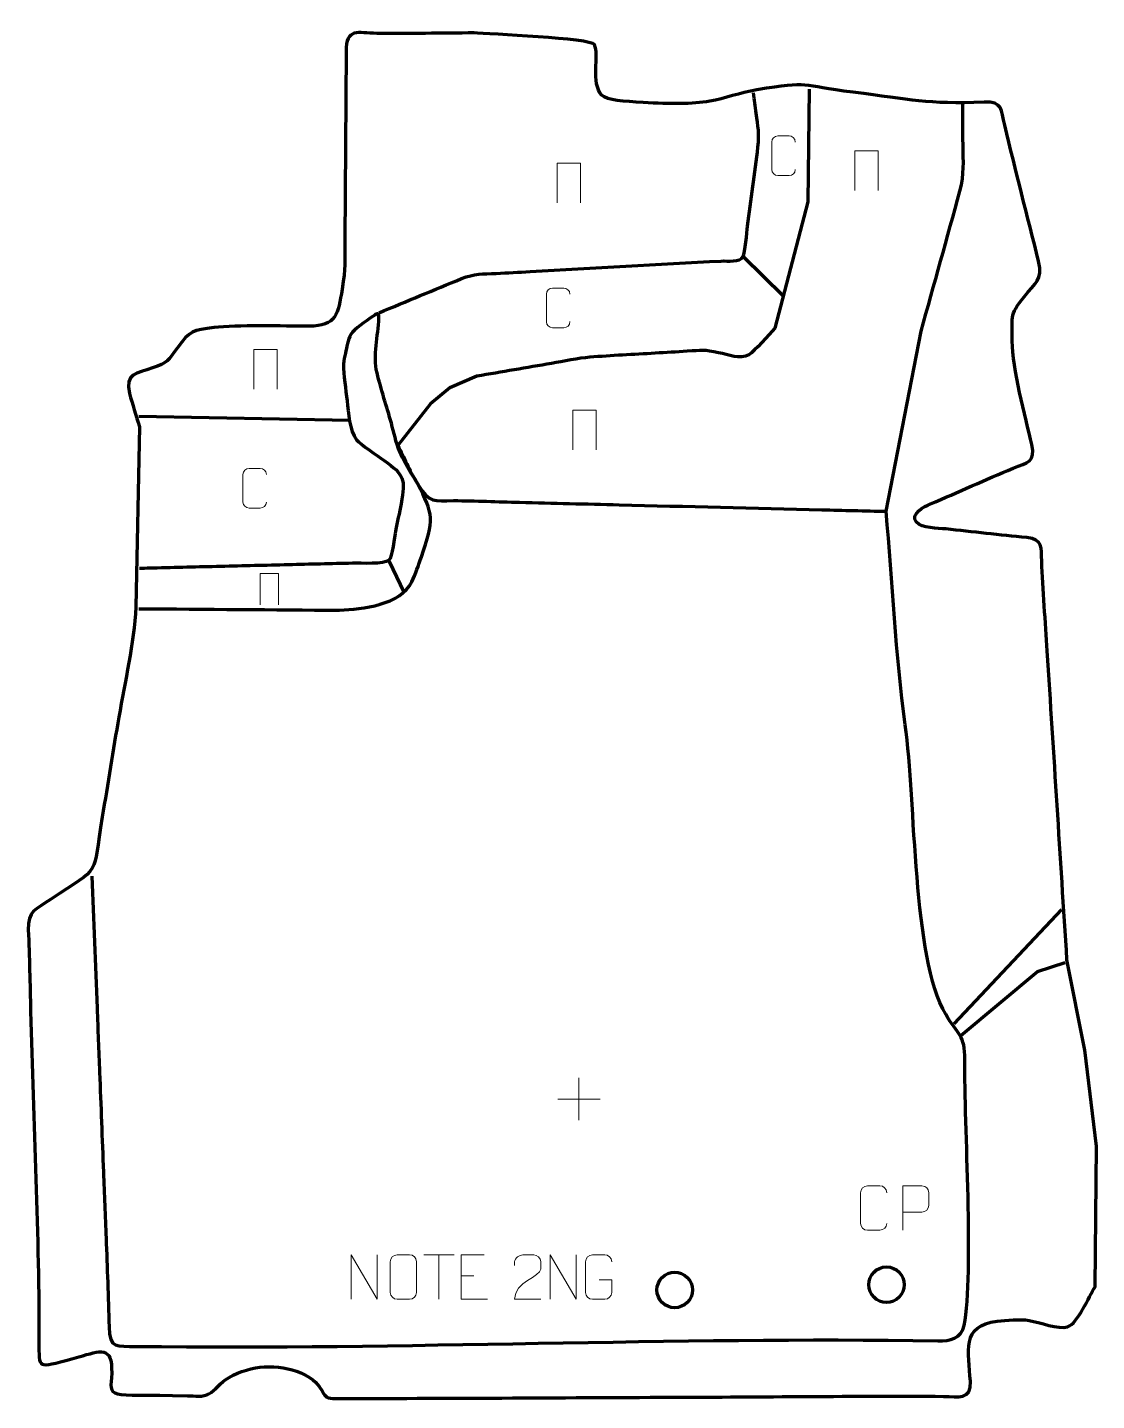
# Model space of a CAD drawing. Header units: millimetres. Extents: x -559 to 44, y -138 to 636.
import ezdxf

# ---------------------------------------------------------------- set-up
doc = ezdxf.new("R2010")
doc.units = ezdxf.units.MM
doc.header["$MEASUREMENT"] = 0
doc.layers.add('layer 1', color=7, linetype='Continuous', plot=False)
doc.layers.add('layer 3', color=7, linetype='Continuous')
doc.layers.add('layer 4', color=7, linetype='Continuous')

msp = doc.modelspace()

# ---------------------------------------------------------------- linework, layer by layer
at = {"layer": 'layer 1', "color": 250, "lineweight": 9}
for points, knots in [([(-126.0213, 555.6465), (-126.1465, 553.5655), (-127.6487, 552.2403), (-129.5724, 552.2306), (-129.5724, 552.2306), (-131.661, 552.2309), (-133.7496, 552.2309), (-135.8379, 552.2306), (-135.8379, 552.2306), (-137.5621, 552.1362), (-139.3285, 553.8241), (-139.3185, 555.6309), (-139.3185, 555.6309), (-139.3181, 560.7991), (-139.3181, 565.9668), (-139.3185, 571.1342), (-139.3185, 571.1342), (-139.3147, 573.0493), (-137.7502, 574.5892), (-135.8223, 574.5771), (-135.8223, 574.5771), (-133.7393, 574.5771), (-131.6558, 574.5771), (-129.5724, 574.5771), (-129.5724, 574.5771), (-127.8289, 574.6089), (-126.0452, 573.273), (-126.0213, 571.0896)], [0, 0, 0, 0, 0.125, 0.125, 0.125, 0.125, 0.25, 0.25, 0.25, 0.25, 0.375, 0.375, 0.375, 0.375, 0.5, 0.5, 0.5, 0.5, 0.625, 0.625, 0.625, 0.625, 0.75, 0.75, 0.75, 0.75, 1, 1, 1, 1]), ([(-92.4532, 543.7604), (-92.4532, 543.7604), (-92.4532, 566.1107), (-92.4532, 566.1107), (-92.4532, 566.1107), (-92.4532, 566.1107), (-79.3349, 566.1107), (-79.3349, 566.1107), (-79.3349, 566.1107), (-79.3349, 566.1107), (-79.3349, 543.7604), (-79.3349, 543.7604)], [0, 0, 0, 0, 0.25, 0.25, 0.25, 0.25, 0.5, 0.5, 0.5, 0.5, 1, 1, 1, 1]), ([(-260.2231, 536.8649), (-260.2231, 536.8649), (-260.2231, 559.2152), (-260.2231, 559.2152), (-260.2231, 559.2152), (-260.2231, 559.2152), (-247.1048, 559.2152), (-247.1048, 559.2152), (-247.1048, 559.2152), (-247.1048, 559.2152), (-247.1048, 536.8649), (-247.1048, 536.8649)], [0, 0, 0, 0, 0.25, 0.25, 0.25, 0.25, 0.5, 0.5, 0.5, 0.5, 1, 1, 1, 1]), ([(-253.0213, 469.9215), (-253.1465, 467.8405), (-254.6487, 466.5153), (-256.5724, 466.5056), (-256.5724, 466.5056), (-258.661, 466.5059), (-260.7496, 466.5059), (-262.8379, 466.5056), (-262.8379, 466.5056), (-264.5621, 466.4112), (-266.3285, 468.0991), (-266.3185, 469.9059), (-266.3185, 469.9059), (-266.3181, 475.0741), (-266.3181, 480.2418), (-266.3185, 485.4092), (-266.3185, 485.4092), (-266.3147, 487.3243), (-264.7502, 488.8642), (-262.8223, 488.8521), (-262.8223, 488.8521), (-260.7393, 488.8521), (-258.6558, 488.8521), (-256.5724, 488.8521), (-256.5724, 488.8521), (-254.8289, 488.8839), (-253.0452, 487.548), (-253.0213, 485.3646)], [0, 0, 0, 0, 0.125, 0.125, 0.125, 0.125, 0.25, 0.25, 0.25, 0.25, 0.375, 0.375, 0.375, 0.375, 0.5, 0.5, 0.5, 0.5, 0.625, 0.625, 0.625, 0.625, 0.75, 0.75, 0.75, 0.75, 1, 1, 1, 1]), ([(-431.1227, 431.8453), (-431.1227, 431.8453), (-431.1227, 454.1956), (-431.1227, 454.1956), (-431.1227, 454.1956), (-431.1227, 454.1956), (-418.0044, 454.1956), (-418.0044, 454.1956), (-418.0044, 454.1956), (-418.0044, 454.1956), (-418.0044, 431.8453), (-418.0044, 431.8453)], [0, 0, 0, 0, 0.25, 0.25, 0.25, 0.25, 0.5, 0.5, 0.5, 0.5, 1, 1, 1, 1]), ([(-251.4125, 397.7104), (-251.4125, 397.7104), (-251.4125, 420.0607), (-251.4125, 420.0607), (-251.4125, 420.0607), (-251.4125, 420.0607), (-238.2942, 420.0607), (-238.2942, 420.0607), (-238.2942, 420.0607), (-238.2942, 420.0607), (-238.2942, 397.7104), (-238.2942, 397.7104)], [0, 0, 0, 0, 0.25, 0.25, 0.25, 0.25, 0.5, 0.5, 0.5, 0.5, 1, 1, 1, 1]), ([(-424.0103, 368.3058), (-424.1355, 366.2248), (-425.6377, 364.8996), (-427.5614, 364.8899), (-427.5614, 364.8899), (-429.65, 364.8902), (-431.7386, 364.8902), (-433.8269, 364.8899), (-433.8269, 364.8899), (-435.5511, 364.7955), (-437.3175, 366.4834), (-437.3075, 368.2902), (-437.3075, 368.2902), (-437.3071, 373.4584), (-437.3071, 378.6261), (-437.3075, 383.7935), (-437.3075, 383.7935), (-437.3037, 385.7086), (-435.7392, 387.2485), (-433.8113, 387.2364), (-433.8113, 387.2364), (-431.7283, 387.2364), (-429.6448, 387.2364), (-427.5614, 387.2364), (-427.5614, 387.2364), (-425.8179, 387.2682), (-424.0342, 385.9323), (-424.0103, 383.7489)], [0, 0, 0, 0, 0.125, 0.125, 0.125, 0.125, 0.25, 0.25, 0.25, 0.25, 0.375, 0.375, 0.375, 0.375, 0.5, 0.5, 0.5, 0.5, 0.625, 0.625, 0.625, 0.625, 0.75, 0.75, 0.75, 0.75, 1, 1, 1, 1]), ([(-427.5376, 310.4194), (-427.5376, 310.4194), (-427.5376, 327.9638), (-427.5376, 327.9638), (-427.5376, 327.9638), (-427.5376, 327.9638), (-417.2401, 327.9638), (-417.2401, 327.9638), (-417.2401, 327.9638), (-417.2401, 327.9638), (-417.2401, 310.4194), (-417.2401, 310.4194)], [0, 0, 0, 0, 0.25, 0.25, 0.25, 0.25, 0.5, 0.5, 0.5, 0.5, 1, 1, 1, 1]), ([(-74.4469, -38.1428), (-74.5867, -40.4662), (-76.2639, -41.9458), (-78.4116, -41.9566), (-78.4116, -41.9566), (-80.7435, -41.9562), (-83.0754, -41.9562), (-85.4069, -41.9566), (-85.4069, -41.9566), (-87.3319, -42.062), (-89.304, -40.1775), (-89.2928, -38.1602), (-89.2928, -38.1602), (-89.2924, -32.3901), (-89.2924, -26.6204), (-89.2928, -20.8511), (-89.2928, -20.8511), (-89.2886, -18.713), (-87.5419, -16.9938), (-85.3895, -17.0073), (-85.3895, -17.0073), (-83.0638, -17.0073), (-80.7377, -17.0073), (-78.4116, -17.0073), (-78.4116, -17.0073), (-76.465, -16.9718), (-74.4736, -18.4633), (-74.4469, -20.9009)], [0, 0, 0, 0, 0.125, 0.125, 0.125, 0.125, 0.25, 0.25, 0.25, 0.25, 0.375, 0.375, 0.375, 0.375, 0.5, 0.5, 0.5, 0.5, 0.625, 0.625, 0.625, 0.625, 0.75, 0.75, 0.75, 0.75, 1, 1, 1, 1]), ([(-65.4959, -41.961), (-65.4959, -41.961), (-65.4959, -17.0074), (-65.4959, -17.0074), (-65.4959, -17.0074), (-61.9009, -17.0074), (-58.3056, -17.0074), (-54.7102, -17.0074), (-54.7102, -17.0074), (-52.385, -17.0453), (-50.8276, -18.5354), (-50.8318, -20.9015), (-50.8318, -20.9015), (-50.8322, -22.9372), (-50.8322, -25.9965), (-50.8318, -28.0325), (-50.8318, -28.0325), (-50.8383, -29.9079), (-52.6505, -31.8498), (-54.6601, -31.8689), (-54.6601, -31.8689), (-54.6601, -31.8689), (-65.4959, -31.8689), (-65.4959, -31.8689)], [0, 0, 0, 0, 0.14285714, 0.14285714, 0.14285714, 0.14285714, 0.28571429, 0.28571429, 0.28571429, 0.28571429, 0.42857143, 0.42857143, 0.42857143, 0.42857143, 0.57142857, 0.57142857, 0.57142857, 0.57142857, 0.71428571, 0.71428571, 0.71428571, 0.71428571, 1, 1, 1, 1]), ([(-376.419, -80.8444), (-376.419, -80.8444), (-376.419, -55.8909), (-376.419, -55.8909), (-376.419, -55.8909), (-376.419, -55.8909), (-361.7642, -80.8444), (-361.7642, -80.8444), (-361.7642, -80.8444), (-361.7642, -80.8444), (-361.7642, -55.8909), (-361.7642, -55.8909)], [0, 0, 0, 0, 0.25, 0.25, 0.25, 0.25, 0.5, 0.5, 0.5, 0.5, 1, 1, 1, 1]), ([(-350.388, -55.8951), (-348.0623, -55.8951), (-345.7362, -55.8951), (-343.4101, -55.8951), (-343.4101, -55.8951), (-341.4635, -55.8595), (-339.4721, -57.3511), (-339.4454, -59.7887), (-339.4454, -59.7887), (-339.4458, -65.5356), (-339.4458, -71.2829), (-339.4454, -77.0306), (-339.4454, -77.0306), (-339.5852, -79.354), (-341.2624, -80.8336), (-343.4101, -80.8444), (-343.4101, -80.8444), (-345.742, -80.844), (-348.0739, -80.844), (-350.4054, -80.8444), (-350.4054, -80.8444), (-352.3304, -80.9498), (-354.3025, -79.0653), (-354.2913, -77.048), (-354.2913, -77.048), (-354.291, -71.2779), (-354.291, -65.5082), (-354.2913, -59.7389), (-354.2913, -59.7389), (-354.2871, -57.6008), (-352.5404, -55.8816), (-350.388, -55.8951)], [0, 0, 0, 0, 0.11111111, 0.11111111, 0.11111111, 0.11111111, 0.22222222, 0.22222222, 0.22222222, 0.22222222, 0.33333333, 0.33333333, 0.33333333, 0.33333333, 0.44444444, 0.44444444, 0.44444444, 0.44444444, 0.55555556, 0.55555556, 0.55555556, 0.55555556, 0.66666667, 0.66666667, 0.66666667, 0.66666667, 0.77777778, 0.77777778, 0.77777778, 0.77777778, 1, 1, 1, 1]), ([(-301.4274, -55.8948), (-301.4274, -55.8948), (-314.3013, -55.8948), (-314.3013, -55.8948), (-314.3013, -55.8948), (-314.3013, -55.8948), (-314.3013, -80.8484), (-314.3013, -80.8484), (-314.3013, -80.8484), (-314.3013, -80.8484), (-299.4355, -80.8484), (-299.4355, -80.8484)], [0, 0, 0, 0, 0.25, 0.25, 0.25, 0.25, 0.5, 0.5, 0.5, 0.5, 1, 1, 1, 1]), ([(-269.4969, -80.8587), (-274.4113, -80.8584), (-279.3257, -80.8584), (-284.2398, -80.8587), (-284.2398, -80.8587), (-284.2398, -70.9264), (-269.5888, -68.2852), (-269.4969, -63.9749), (-269.4969, -63.9749), (-269.4972, -62.5508), (-269.4972, -61.1271), (-269.4969, -59.7038), (-269.4969, -59.7038), (-269.5138, -57.6267), (-271.6366, -55.9019), (-273.3076, -55.8846), (-273.3076, -55.8846), (-275.3808, -55.885), (-277.4537, -55.885), (-279.5261, -55.8846), (-279.5261, -55.8846), (-281.3482, -55.8681), (-284.1729, -57.6602), (-284.2398, -59.7538), (-284.2398, -59.7538), (-284.2398, -59.7538), (-284.2398, -61.8086), (-284.2398, -61.8086)], [0, 0, 0, 0, 0.125, 0.125, 0.125, 0.125, 0.25, 0.25, 0.25, 0.25, 0.375, 0.375, 0.375, 0.375, 0.5, 0.5, 0.5, 0.5, 0.625, 0.625, 0.625, 0.625, 0.75, 0.75, 0.75, 0.75, 1, 1, 1, 1]), ([(-264.1958, -80.8483), (-264.1958, -80.8483), (-264.1958, -55.8948), (-264.1958, -55.8948), (-264.1958, -55.8948), (-264.1958, -55.8948), (-249.541, -80.8483), (-249.541, -80.8483), (-249.541, -80.8483), (-249.541, -80.8483), (-249.541, -55.8948), (-249.541, -55.8948)], [0, 0, 0, 0, 0.25, 0.25, 0.25, 0.25, 0.5, 0.5, 0.5, 0.5, 1, 1, 1, 1]), ([(-236.6135, -69.8626), (-236.6135, -69.8626), (-229.4454, -69.8626), (-229.4454, -69.8626), (-229.4454, -69.8626), (-229.4454, -69.8626), (-229.4454, -77.0307), (-229.4454, -77.0307), (-229.4454, -77.0307), (-229.5851, -79.3541), (-231.2623, -80.8337), (-233.4101, -80.8445), (-233.4101, -80.8445), (-235.7419, -80.8441), (-238.0739, -80.8441), (-240.4054, -80.8445), (-240.4054, -80.8445), (-242.3303, -80.9499), (-244.3025, -79.0654), (-244.2913, -77.0481), (-244.2913, -77.0481), (-244.2909, -71.278), (-244.2909, -65.5083), (-244.2913, -59.739), (-244.2913, -59.739), (-244.2871, -57.6009), (-242.5403, -55.8817), (-240.388, -55.8951), (-240.388, -55.8951), (-238.0623, -55.8951), (-235.7362, -55.8951), (-233.4101, -55.8951), (-233.4101, -55.8951), (-231.4634, -55.8597), (-229.472, -57.3512), (-229.4454, -59.7889)], [0, 0, 0, 0, 0.1, 0.1, 0.1, 0.1, 0.2, 0.2, 0.2, 0.2, 0.3, 0.3, 0.3, 0.3, 0.4, 0.4, 0.4, 0.4, 0.5, 0.5, 0.5, 0.5, 0.6, 0.6, 0.6, 0.6, 0.7, 0.7, 0.7, 0.7, 0.8, 0.8, 0.8, 0.8, 1, 1, 1, 1])]:
    msp.add_open_spline(points, degree=3, knots=knots, dxfattribs=at)
for points in [[(-247.9334, 43.9038), (-247.9334, 43.9038), (-247.9334, 19.9259), (-247.9334, 19.9259)], [(-259.9223, 31.9148), (-259.9223, 31.9148), (-235.9444, 31.9148), (-235.9444, 31.9148)], [(-335.362, -55.9183), (-335.362, -55.9183), (-318.3748, -55.9183), (-318.3748, -55.9183)], [(-326.8682, -80.8483), (-326.8682, -80.8483), (-326.8682, -55.8948), (-326.8682, -55.8948)], [(-314.3013, -67.7745), (-314.3013, -67.7745), (-307.1332, -67.7745), (-307.1332, -67.7745)]]:
    msp.add_open_spline(points, degree=3, dxfattribs=at)
at = {"layer": 'layer 3', "color": 140, "lineweight": 158}
for points, knots in [([(-360.6337, 474.9362), (-345.137, 481.3286), (-329.6306, 487.8421), (-314.1192, 494.1737), (-314.1192, 494.1737), (-306.7974, 497.1624), (-302.2132, 496.6785), (-294.5439, 497.0908), (-294.5439, 497.0908), (-288.1894, 497.4323), (-281.8346, 497.7906), (-275.4804, 498.1412), (-275.4804, 498.1412), (-239.6012, 500.1229), (-203.6138, 502.4467), (-167.7321, 504.0849), (-167.7321, 504.0849), (-164.2383, 504.2444), (-157.1474, 503.2986), (-155.4161, 506.5602), (-155.4161, 506.5602), (-154.2181, 508.8169), (-153.3894, 520.1202), (-152.9272, 523.7145), (-152.9272, 523.7145), (-151.016, 538.5628), (-148.9572, 553.4248), (-147.079, 568.2675), (-147.079, 568.2675), (-146.12, 575.8465), (-147.1441, 579.9506), (-148.0781, 587.3299), (-148.0781, 587.3299), (-148.5617, 591.1511), (-149.0448, 594.9723), (-149.5282, 598.7935)], [0, 0, 0, 0, 0.1, 0.1, 0.1, 0.1, 0.2, 0.2, 0.2, 0.2, 0.3, 0.3, 0.3, 0.3, 0.4, 0.4, 0.4, 0.4, 0.5, 0.5, 0.5, 0.5, 0.6, 0.6, 0.6, 0.6, 0.7, 0.7, 0.7, 0.7, 0.8, 0.8, 0.8, 0.8, 1, 1, 1, 1]), ([(-118.141, 600.844), (-118.141, 600.844), (-118.9348, 537.4762), (-118.9348, 537.4762), (-118.9348, 537.4762), (-118.9348, 537.4762), (-137.5879, 466.1708), (-137.5879, 466.1708), (-137.5879, 466.1708), (-140.773, 462.7914), (-148.9411, 453.266), (-152.1433, 451.2914), (-152.1433, 451.2914), (-157.4375, 448.5219), (-163.5667, 451.1816), (-169.235, 452.4014), (-169.235, 452.4014), (-177.4191, 454.1627), (-178.8656, 453.7564), (-187.005, 453.2366), (-187.005, 453.2366), (-192.9862, 452.8547), (-198.9718, 452.5006), (-204.9543, 452.1348), (-204.9543, 452.1348), (-217.1054, 451.392), (-229.7154, 450.8539), (-241.7951, 449.864), (-241.7951, 449.864), (-248.2592, 449.3343), (-256.7516, 447.5284), (-263.3434, 446.3992), (-263.3434, 446.3992), (-277.3843, 443.9939), (-291.4253, 441.5886), (-305.4663, 439.1833), (-305.4663, 439.1833), (-305.4663, 439.1833), (-320.6799, 432.5687), (-320.6799, 432.5687), (-320.6799, 432.5687), (-320.6799, 432.5687), (-331.6601, 423.7051), (-331.6601, 423.7051), (-331.6601, 423.7051), (-331.6601, 423.7051), (-350.0945, 400.1065), (-350.0945, 400.1065), (-350.0945, 400.1065), (-346.2466, 392.8685), (-344.3402, 387.4122), (-338.5155, 377.9901), (-338.5155, 377.9901), (-331.925, 367.3292), (-329.7594, 369.1193), (-318.5649, 369.1025), (-318.5649, 369.1025), (-306.176, 368.9622), (-293.7649, 368.454), (-281.3759, 368.1428), (-281.3759, 368.1428), (-262.6616, 367.6813), (-243.9474, 367.2198), (-225.2332, 366.7583), (-225.2332, 366.7583), (-187.1703, 365.8196), (-149.1075, 364.881), (-111.0446, 363.9424), (-111.0446, 363.9424), (-98.9914, 363.6452), (-86.9381, 363.3479), (-74.8849, 363.0507)], [0, 0, 0, 0, 0.05263158, 0.05263158, 0.05263158, 0.05263158, 0.10526316, 0.10526316, 0.10526316, 0.10526316, 0.15789474, 0.15789474, 0.15789474, 0.15789474, 0.21052632, 0.21052632, 0.21052632, 0.21052632, 0.26315789, 0.26315789, 0.26315789, 0.26315789, 0.31578947, 0.31578947, 0.31578947, 0.31578947, 0.36842105, 0.36842105, 0.36842105, 0.36842105, 0.42105263, 0.42105263, 0.42105263, 0.42105263, 0.47368421, 0.47368421, 0.47368421, 0.47368421, 0.52631579, 0.52631579, 0.52631579, 0.52631579, 0.57894737, 0.57894737, 0.57894737, 0.57894737, 0.63157895, 0.63157895, 0.63157895, 0.63157895, 0.68421053, 0.68421053, 0.68421053, 0.68421053, 0.73684211, 0.73684211, 0.73684211, 0.73684211, 0.78947368, 0.78947368, 0.78947368, 0.78947368, 0.84210526, 0.84210526, 0.84210526, 0.84210526, 0.89473684, 0.89473684, 0.89473684, 0.89473684, 1, 1, 1, 1]), ([(-522.4285, 157.4696), (-521.4634, 132.6996), (-520.4984, 107.9297), (-519.5333, 83.1597), (-519.5333, 83.1597), (-519.0632, 71.0923), (-518.593, 59.0249), (-518.1229, 46.9574), (-518.1229, 46.9574), (-517.3929, 28.2212), (-516.6629, 9.4849), (-515.9329, -9.2513), (-515.9329, -9.2513), (-515.4504, -21.6363), (-514.9679, -34.0213), (-514.4853, -46.4063), (-514.4853, -46.4063), (-513.8251, -63.2027), (-513.1211, -79.5937), (-512.7823, -96.4229), (-512.7823, -96.4229), (-512.5282, -109.0482), (-508.6581, -107.2765), (-497.285, -107.4244), (-497.285, -107.4244), (-346.6668, -109.383), (-194.9765, -101.9182), (-45.7549, -104.2961), (-45.7549, -104.2961), (-38.6868, -104.3728), (-32.6661, -103.3539), (-30.8238, -95.618), (-30.8238, -95.618), (-25.2782, -65.8725), (-30.8607, 17.6623), (-30.4646, 53.9831), (-30.4646, 53.9831), (-30.3108, 68.0905), (-34.5757, 68.1937), (-41.2799, 79.6753), (-41.2799, 79.6753), (-59.9549, 111.6581), (-58.0926, 199.4686), (-64.059, 242.7308), (-64.059, 242.7308), (-69.5605, 282.6218), (-71.2763, 322.9441), (-74.8849, 363.0507), (-74.8849, 363.0507), (-74.8849, 363.0507), (-55.1732, 464.5185), (-55.1732, 464.5185), (-55.1732, 464.5185), (-47.9202, 490.7865), (-40.3502, 517.1463), (-33.3206, 543.4497), (-33.3206, 543.4497), (-30.6347, 553.4998), (-31.399, 559.6058), (-31.5182, 569.6695), (-31.5182, 569.6695), (-31.5838, 577.5431), (-31.6494, 585.4168), (-31.715, 593.2904)], [0, 0, 0, 0, 0.05882353, 0.05882353, 0.05882353, 0.05882353, 0.11764706, 0.11764706, 0.11764706, 0.11764706, 0.17647059, 0.17647059, 0.17647059, 0.17647059, 0.23529412, 0.23529412, 0.23529412, 0.23529412, 0.29411765, 0.29411765, 0.29411765, 0.29411765, 0.35294118, 0.35294118, 0.35294118, 0.35294118, 0.41176471, 0.41176471, 0.41176471, 0.41176471, 0.47058824, 0.47058824, 0.47058824, 0.47058824, 0.52941176, 0.52941176, 0.52941176, 0.52941176, 0.58823529, 0.58823529, 0.58823529, 0.58823529, 0.64705882, 0.64705882, 0.64705882, 0.64705882, 0.70588235, 0.70588235, 0.70588235, 0.70588235, 0.76470588, 0.76470588, 0.76470588, 0.76470588, 0.82352941, 0.82352941, 0.82352941, 0.82352941, 0.88235294, 0.88235294, 0.88235294, 0.88235294, 1, 1, 1, 1]), ([(-495.9023, 308.1825), (-458.2226, 307.9243), (-420.5126, 307.5728), (-382.8381, 307.3688), (-382.8381, 307.3688), (-369.9139, 307.9084), (-348.5006, 310.2733), (-342.1355, 323.3974), (-342.1355, 323.3974), (-340.0272, 327.7446), (-338.3468, 332.7226), (-336.7512, 337.3233), (-336.7512, 337.3233), (-329.4596, 358.3465), (-329.7891, 361.4371), (-338.96, 378.7138), (-338.96, 378.7138), (-339.6448, 380.0037), (-340.6491, 381.7384), (-341.4989, 383.0555), (-341.4989, 383.0555), (-344.5866, 387.8407), (-346.8074, 391.7903), (-349.0931, 397.0673), (-349.0931, 397.0673), (-351.148, 401.8115), (-352.2625, 407.6261), (-353.6632, 412.6628), (-353.6632, 412.6628), (-356.2959, 421.9071), (-359.4614, 431.7543), (-361.7475, 440.9927), (-361.7475, 440.9927), (-364.3058, 451.3309), (-360.994, 461.5043), (-360.706, 472.0001), (-360.706, 472.0001), (-360.6449, 475.8552), (-362.1807, 474.2641), (-364.819, 472.3932), (-364.819, 472.3932), (-368.0051, 470.1338), (-374.5159, 466.0438), (-376.4224, 462.7237), (-376.4224, 462.7237), (-378.1955, 459.6356), (-378.8512, 455.5433), (-379.5758, 452.074), (-379.5758, 452.074), (-380.0016, 450.0961), (-380.4301, 448.0806), (-380.5766, 446.0599), (-380.5766, 446.0599), (-380.7731, 439.6822), (-379.3028, 431.7295), (-378.6197, 425.2388), (-378.6197, 425.2388), (-377.9878, 418.8478), (-377.2198, 408.5837), (-373.2988, 403.4024), (-373.2988, 403.4024), (-370.9921, 400.6652), (-361.4634, 394.4257), (-357.7608, 391.7092), (-357.7608, 391.7092), (-346.2659, 383.4145), (-345.6512, 381.4702), (-348.2143, 367.2939), (-348.2143, 367.2939), (-349.1441, 362.1511), (-350.4021, 357.0869), (-351.339, 351.9573), (-351.339, 351.9573), (-351.8269, 348.8616), (-353.1562, 337.3119), (-355.1368, 335.4452), (-355.1368, 335.4452), (-357.637, 333.0887), (-370.9511, 333.9096), (-375.5144, 333.7984), (-375.5144, 333.7984), (-387.5828, 333.5043), (-399.6512, 333.2096), (-411.7196, 332.9153), (-411.7196, 332.9153), (-418.072, 332.7603), (-424.4244, 332.6054), (-430.7768, 332.4504), (-430.7768, 332.4504), (-437.1292, 332.2955), (-443.4816, 332.1406), (-449.8339, 331.9856), (-449.8339, 331.9856), (-456.1863, 331.8307), (-462.5387, 331.6757), (-468.8911, 331.5208), (-468.8911, 331.5208), (-475.2435, 331.3659), (-481.5959, 331.211), (-487.9483, 331.056), (-487.9483, 331.056), (-490.1717, 331.0018), (-492.395, 330.9476), (-494.6183, 330.8933), (-494.6183, 330.8933), (-494.6183, 330.8933), (-495.5712, 330.8701), (-495.5712, 330.8701)], [0, 0, 0, 0, 0.03571429, 0.03571429, 0.03571429, 0.03571429, 0.07142857, 0.07142857, 0.07142857, 0.07142857, 0.10714286, 0.10714286, 0.10714286, 0.10714286, 0.14285714, 0.14285714, 0.14285714, 0.14285714, 0.17857143, 0.17857143, 0.17857143, 0.17857143, 0.21428571, 0.21428571, 0.21428571, 0.21428571, 0.25, 0.25, 0.25, 0.25, 0.28571429, 0.28571429, 0.28571429, 0.28571429, 0.32142857, 0.32142857, 0.32142857, 0.32142857, 0.35714286, 0.35714286, 0.35714286, 0.35714286, 0.39285714, 0.39285714, 0.39285714, 0.39285714, 0.42857143, 0.42857143, 0.42857143, 0.42857143, 0.46428571, 0.46428571, 0.46428571, 0.46428571, 0.5, 0.5, 0.5, 0.5, 0.53571429, 0.53571429, 0.53571429, 0.53571429, 0.57142857, 0.57142857, 0.57142857, 0.57142857, 0.60714286, 0.60714286, 0.60714286, 0.60714286, 0.64285714, 0.64285714, 0.64285714, 0.64285714, 0.67857143, 0.67857143, 0.67857143, 0.67857143, 0.71428571, 0.71428571, 0.71428571, 0.71428571, 0.75, 0.75, 0.75, 0.75, 0.78571429, 0.78571429, 0.78571429, 0.78571429, 0.82142857, 0.82142857, 0.82142857, 0.82142857, 0.85714286, 0.85714286, 0.85714286, 0.85714286, 0.89285714, 0.89285714, 0.89285714, 0.89285714, 0.92857143, 0.92857143, 0.92857143, 0.92857143, 1, 1, 1, 1]), ([(-32.8335, 67.6947), (-32.8335, 67.6947), (10.3781, 103.8666), (10.3781, 103.8666), (10.3781, 103.8666), (10.3781, 103.8666), (26.1208, 108.8055), (26.1208, 108.8055)], [0, 0, 0, 0, 0.33333333, 0.33333333, 0.33333333, 0.33333333, 1, 1, 1, 1])]:
    msp.add_open_spline(points, degree=3, knots=knots, dxfattribs=at)
for points in [[(-155.4161, 506.5602), (-155.4161, 506.5602), (-132.7921, 484.5035), (-132.7921, 484.5035)], [(-495.9016, 416.6611), (-495.9016, 416.6611), (-377.1407, 414.5048), (-377.1407, 414.5048)], [(-354.9449, 334.872), (-354.9449, 334.872), (-346.6359, 317.5345), (-346.6359, 317.5345)], [(-36.5854, 74.2332), (-36.5854, 74.2332), (24.1364, 138.7504), (24.1364, 138.7504)]]:
    msp.add_open_spline(points, degree=3, dxfattribs=at)
at = {"layer": 'layer 4', "color": 250, "lineweight": 200}
for centre in [(-194.0021, -75.6645), (-74.6091, -72.6879)]:
    msp.add_ellipse(centre, major_axis=(0, 10), ratio=1, dxfattribs=at)
at = {"layer": 'layer 4', "color": 242, "lineweight": 158}
msp.add_open_spline([(-307.0479, 632.6034), (-299.4503, 632.0825), (-240.9487, 629.5797), (-239.2238, 626.0104), (-239.2238, 626.0104), (-236.4386, 620.247), (-241.323, 604.1281), (-235.1521, 597.5904), (-235.1521, 597.5904), (-232.1552, 594.4153), (-222.4755, 594.0334), (-211.8387, 593.3978), (-211.8387, 593.3978), (-195.8891, 592.4447), (-184.2032, 592.4207), (-174.2871, 594.1276), (-174.2871, 594.1276), (-165.2256, 595.6875), (-157.7504, 598.8678), (-147.6265, 600.5483), (-147.6265, 600.5483), (-117.1802, 605.6021), (-124.0204, 603.0437), (-93.3668, 599.1704), (-93.3668, 599.1704), (-60.6495, 595.0364), (-52.088, 592.3283), (-19.574, 593.5931), (-19.574, 593.5931), (-9.1486, 594.0118), (-10.0696, 589.4211), (-7.9766, 580.5743), (-7.9766, 580.5743), (-1.9189, 554.969), (4.7208, 529.4954), (11.0858, 503.9686), (11.0858, 503.9686), (13.5536, 493.1835), (9.4113, 491.9793), (2.8754, 483.9758), (2.8754, 483.9758), (-5.7961, 473.2094), (-3.6522, 471.8968), (-3.732, 458.8375), (-3.732, 458.8375), (-3.8241, 443.7699), (3.6886, 416.447), (7.2482, 400.7127), (7.2482, 400.7127), (9.5143, 390.6957), (4.899, 390.6106), (-3.2755, 387.3238), (-3.2755, 387.3238), (-18.9717, 380.9451), (-34.2776, 373.7663), (-49.9077, 367.2562), (-49.9077, 367.2562), (-53.1907, 365.8888), (-61.5932, 361.6073), (-57.7799, 356.9667), (-57.7799, 356.9667), (-54.9163, 353.4819), (-45.6208, 353.536), (-41.2665, 353.11), (-41.2665, 353.11), (-26.0355, 351.4149), (-10.8263, 349.7541), (4.4212, 348.2171), (4.4212, 348.2171), (13.6082, 347.291), (12.5509, 342.8215), (12.8242, 334.9212), (12.8242, 334.9212), (13.3563, 319.5411), (14.9757, 300.0691), (15.9724, 284.4195), (15.9724, 284.4195), (19.6671, 226.4107), (23.3618, 168.4018), (27.0565, 110.393), (27.0565, 110.393), (27.0565, 110.393), (37.1107, 59.4165), (37.1107, 59.4165), (37.1107, 59.4165), (37.1107, 59.4165), (43.7253, 5.0886), (43.7253, 5.0886), (43.7253, 5.0886), (43.7253, 5.0886), (42.9319, -73.9338), (42.9319, -73.9338), (42.9319, -73.9338), (39.4141, -79.3339), (33.1711, -94.5443), (27.392, -96.3793), (27.392, -96.3793), (22.3821, -97.97), (11.5171, -93.8622), (5.7574, -92.8367), (5.7574, -92.8367), (0.6285, -91.9236), (-6.9182, -92.7721), (-12.1899, -93.31), (-12.1899, -93.31), (-32.722, -95.405), (-28.3652, -110.5304), (-27.3877, -127.2117), (-27.3877, -127.2117), (-26.7578, -137.9609), (-34.2487, -135.6604), (-42.4303, -135.6075), (-42.4303, -135.6075), (-92.4002, -135.2846), (-145.4515, -135.9374), (-195.9472, -136.103), (-195.9472, -136.103), (-259.3297, -136.3109), (-323.3525, -136.8412), (-386.6458, -136.7348), (-386.6458, -136.7348), (-394.6755, -136.7213), (-389.3172, -129.433), (-404.6037, -122.4121), (-404.6037, -122.4121), (-417.5533, -117.0335), (-432.8357, -117.8987), (-445.0631, -124.9064), (-445.0631, -124.9064), (-450.2095, -127.856), (-452.8001, -132.0805), (-456.465, -134.2503), (-456.465, -134.2503), (-459.6443, -136.1327), (-464.8004, -135.3284), (-468.5821, -135.245), (-468.5821, -135.245), (-516.2252, -134.1732), (-511.9428, -137.5287), (-511.2931, -122.4817), (-511.2931, -122.4817), (-510.8991, -106.6305), (-517.541, -110.0467), (-529.7419, -113.3019), (-529.7419, -113.3019), (-552.2799, -119.3151), (-552.2797, -121.0629), (-552.2562, -107.5299), (-552.2562, -107.5299), (-552.1482, -45.2263), (-555.4058, 18.8971), (-556.9716, 81.3642), (-556.9716, 81.3642), (-557.3547, 96.6501), (-557.6195, 111.9433), (-558.2844, 127.2189), (-558.2844, 127.2189), (-558.7522, 137.9679), (-553.9802, 138.8611), (-545.8311, 144.2802), (-545.8311, 144.2802), (-516.3826, 163.8912), (-522.3305, 156.1798), (-516.5873, 190.8515), (-516.5873, 190.8515), (-513.5156, 209.3953), (-510.5022, 228.7575), (-507.2693, 247.1042), (-507.2693, 247.1042), (-503.6896, 267.4191), (-498.9868, 288.2365), (-497.6119, 309.1491), (-497.6119, 309.1491), (-497.6119, 309.1491), (-495.6275, 410.7493), (-495.6275, 410.7493), (-495.6275, 410.7493), (-497.377, 416.8048), (-499.7423, 423.5278), (-501.2202, 429.5039), (-501.2202, 429.5039), (-504.0274, 440.8548), (-497.2829, 440.7628), (-488.2783, 443.8243), (-488.2783, 443.8243), (-479.6393, 446.7614), (-479.4838, 448.025), (-474.2212, 455.228), (-474.2212, 455.228), (-467.0535, 464.9899), (-465.5306, 465.0558), (-453.5085, 466.5378), (-453.5085, 466.5378), (-440.9748, 468.0829), (-414.545, 467.3687), (-400.1521, 467.3569), (-400.1521, 467.3569), (-384.506, 467.3441), (-383.6482, 474.2988), (-381.4573, 488.1689), (-381.4573, 488.1689), (-379.3944, 501.2294), (-379.9684, 502.3834), (-379.862, 515.9213), (-379.862, 515.9213), (-379.862, 515.9213), (-379.2173, 622.0691), (-379.2173, 622.0691), (-379.2173, 622.0691), (-379.1663, 635.6819), (-372.6186, 632.5196), (-361.8118, 632.3613), (-361.8118, 632.3613), (-344.5286, 632.1082), (-324.5618, 632.5285), (-307.0479, 632.6034)], degree=3, knots=[0, 0, 0, 0, 0.01818182, 0.01818182, 0.01818182, 0.01818182, 0.03636364, 0.03636364, 0.03636364, 0.03636364, 0.05454545, 0.05454545, 0.05454545, 0.05454545, 0.07272727, 0.07272727, 0.07272727, 0.07272727, 0.09090909, 0.09090909, 0.09090909, 0.09090909, 0.10909091, 0.10909091, 0.10909091, 0.10909091, 0.12727273, 0.12727273, 0.12727273, 0.12727273, 0.14545455, 0.14545455, 0.14545455, 0.14545455, 0.16363636, 0.16363636, 0.16363636, 0.16363636, 0.18181818, 0.18181818, 0.18181818, 0.18181818, 0.2, 0.2, 0.2, 0.2, 0.21818182, 0.21818182, 0.21818182, 0.21818182, 0.23636364, 0.23636364, 0.23636364, 0.23636364, 0.25454545, 0.25454545, 0.25454545, 0.25454545, 0.27272727, 0.27272727, 0.27272727, 0.27272727, 0.29090909, 0.29090909, 0.29090909, 0.29090909, 0.30909091, 0.30909091, 0.30909091, 0.30909091, 0.32727273, 0.32727273, 0.32727273, 0.32727273, 0.34545455, 0.34545455, 0.34545455, 0.34545455, 0.36363636, 0.36363636, 0.36363636, 0.36363636, 0.38181818, 0.38181818, 0.38181818, 0.38181818, 0.4, 0.4, 0.4, 0.4, 0.41818182, 0.41818182, 0.41818182, 0.41818182, 0.43636364, 0.43636364, 0.43636364, 0.43636364, 0.45454545, 0.45454545, 0.45454545, 0.45454545, 0.47272727, 0.47272727, 0.47272727, 0.47272727, 0.49090909, 0.49090909, 0.49090909, 0.49090909, 0.50909091, 0.50909091, 0.50909091, 0.50909091, 0.52727273, 0.52727273, 0.52727273, 0.52727273, 0.54545455, 0.54545455, 0.54545455, 0.54545455, 0.56363636, 0.56363636, 0.56363636, 0.56363636, 0.58181818, 0.58181818, 0.58181818, 0.58181818, 0.6, 0.6, 0.6, 0.6, 0.61818182, 0.61818182, 0.61818182, 0.61818182, 0.63636364, 0.63636364, 0.63636364, 0.63636364, 0.65454545, 0.65454545, 0.65454545, 0.65454545, 0.67272727, 0.67272727, 0.67272727, 0.67272727, 0.69090909, 0.69090909, 0.69090909, 0.69090909, 0.70909091, 0.70909091, 0.70909091, 0.70909091, 0.72727273, 0.72727273, 0.72727273, 0.72727273, 0.74545455, 0.74545455, 0.74545455, 0.74545455, 0.76363636, 0.76363636, 0.76363636, 0.76363636, 0.78181818, 0.78181818, 0.78181818, 0.78181818, 0.8, 0.8, 0.8, 0.8, 0.81818182, 0.81818182, 0.81818182, 0.81818182, 0.83636364, 0.83636364, 0.83636364, 0.83636364, 0.85454545, 0.85454545, 0.85454545, 0.85454545, 0.87272727, 0.87272727, 0.87272727, 0.87272727, 0.89090909, 0.89090909, 0.89090909, 0.89090909, 0.90909091, 0.90909091, 0.90909091, 0.90909091, 0.92727273, 0.92727273, 0.92727273, 0.92727273, 0.94545455, 0.94545455, 0.94545455, 0.94545455, 0.96363636, 0.96363636, 0.96363636, 0.96363636, 1, 1, 1, 1], dxfattribs=at)

doc.saveas('drawing.dxf')
